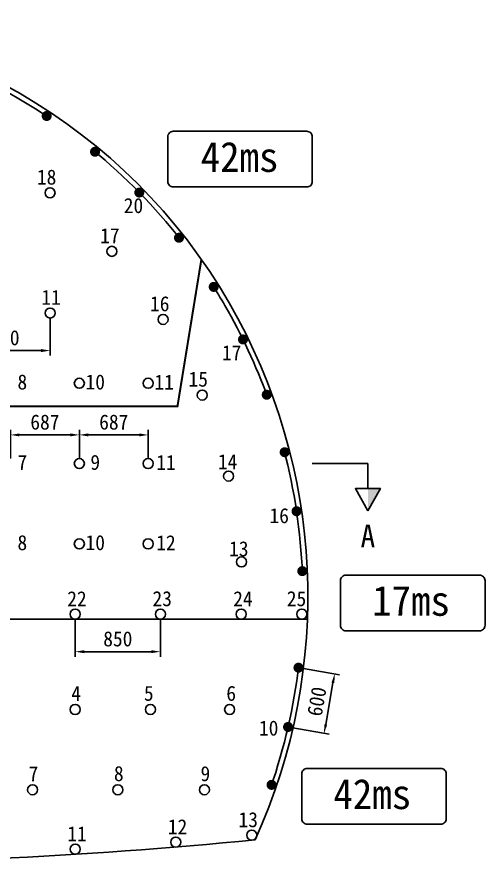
# Model space of a CAD drawing. Header units: millimetres. Extents: x 1250 to 41050, y 2900 to 31257.
# Drawn here: x 16720 to 21388, y 15048 to 23498 of the extents above; entities that cross this region are included whole.
import ezdxf
from ezdxf.enums import TextEntityAlignment as Align

# ---------------------------------------------------------------- set-up
doc = ezdxf.new("R2010")
doc.units = ezdxf.units.MM
doc.header["$LTSCALE"] = 500
doc.header["$PDMODE"] = 1
doc.linetypes.add('A-DASHD01', pattern=[0.75, 0.5, -0.25])
for name, color, linetype in [('CS-BLST', 4, 'Continuous'), ('CS-BLST-HIDL', 2, 'A-DASHD01'), ('CS-BLST-LIN3', 2, 'Continuous'), ('CS-BLST-TEX1', 6, 'Continuous'), ('CS-BLST-TEX2', 3, 'Continuous'), ('CS-DIMS', 1, 'Continuous'), ('CS-EXCV', 3, 'E-DIGLN01'), ('CS-SYMB', 2, 'Continuous'), ('CS-TABL', 3, 'Continuous'), ('CS-TEX1', 6, 'Continuous')]:
    doc.layers.add(name, color=color, linetype=linetype)
doc.styles.add('굴림체', font='')
doc.styles.get('굴림체').set_extended_font_data('GulimChe')
doc.linetypes.add('E-DIGLN01', pattern='A,0.9,-0.2,[19,kscals.shx,S=0.1,R=180,X=0,Y=0],0.9', length=2)
doc.dimstyles.new('DIM01-50', dxfattribs={"dimscale": 50, "dimtxt": 3, "dimasz": 1.8, "dimexe": 1, "dimexo": 1, "dimgap": 1, "dimtad": 1, "dimdec": 0, "dimzin": 9, "dimdsep": 46, "dimlunit": 6, "dimtxsty": '굴림체', "dimcen": 2.5, "dimclrt": 3, "dimadec": 4, "dimazin": 0, "dimtfac": 1, "dimtdec": 0, "dimtmove": 2, "dimatfit": 3, "dimfxl": 0, "dimtolj": 1, "dimtzin": 0, "dimarcsym": 0})

# ---------------------------------------------------------------- blocks, each defined once
blk = doc.blocks.new('*D24')
at = {"layer": 'CS-DIMS', "color": 0, "lineweight": -2, "transparency": 16777216}
for p, q in [((19576.4, 17006.1), (19936.2, 16942.7)), ((19798.6, 16449.4), (19871.3, 16862.8)), ((19472.4, 16415.4), (19832.2, 16352.1))]:
    blk.add_line(p, q, dxfattribs=at)
at = {"layer": 'CS-DIMS', "color": 0, "transparency": 16777216}
for points in [[(19856.5, 16865.4), (19886.1, 16860.2), (19886.9, 16951.4)], [(19783.8, 16452), (19813.3, 16446.8), (19782.9, 16360.7)]]:
    blk.add_solid(points, dxfattribs=at)
at = {"layer": 'Defpoints', "color": 0, "transparency": 16777216}
for p in [(19527.1, 17014.7), (19886.9, 16951.4), (19423.2, 16424.1)]:
    blk.add_point(p, dxfattribs=at)
at = {"layer": 'CS-DIMS', "color": 3, "transparency": 16777216, "insert": (19710.2, 16678), "char_height": 150, "attachment_point": 5, "rotation": 80.01733, "style": '굴림체'}
blk.add_mtext('\\A1;600', dxfattribs=at)
blk = doc.blocks.new('*D38')
at = {"layer": 'CS-DIMS', "color": 0, "lineweight": -2, "transparency": 16777216}
for p, q in [((16150.5, 20498.5), (16150.5, 20124.4)), ((17050.5, 20498.5), (17050.5, 20124.4)), ((16240.5, 20174.4), (16960.5, 20174.4))]:
    blk.add_line(p, q, dxfattribs=at)
at = {"layer": 'CS-DIMS', "color": 0, "transparency": 16777216}
for points in [[(16240.5, 20189.4), (16240.5, 20159.4), (16150.5, 20174.4)], [(16960.5, 20189.4), (16960.5, 20159.4), (17050.5, 20174.4)]]:
    blk.add_solid(points, dxfattribs=at)
at = {"layer": 'Defpoints', "color": 0, "transparency": 16777216}
for p in [(16150.5, 20548.5), (17050.5, 20548.5), (17050.5, 20174.4)]:
    blk.add_point(p, dxfattribs=at)
at = {"layer": 'CS-DIMS', "color": 3, "transparency": 16777216, "insert": (16600.5, 20301.1), "char_height": 150, "attachment_point": 5, "style": '굴림체'}
blk.add_mtext('\\A1;900', dxfattribs=at)
blk = doc.blocks.new('SECB_L1')
at = {"layer": 'CS-SYMB'}
for p in [(-11.1, 4.99), (0, 0)]:
    blk.add_line(p, (-11.1, 0), dxfattribs=at)
blk.add_lwpolyline([(-11.1, 9.41), (-8.6, 4.99), (-13.6, 4.99)], close=True, dxfattribs=at)
blk.add_solid([(-11.1, 9.41), (-11.1, 9.41), (-11.1, 4.99), (-13.6, 4.99)], dxfattribs=at)
at = {"layer": 'CS-TEX1', "style": '굴림체', "flags": 4}
for tag, rotation in [('A_090', 270), ('A_270', 90), ('A_180', 180)]:
    blk.add_attdef(tag, text='', height=5, rotation=rotation, dxfattribs=at).set_placement((-10.79, 14), align=Align.MIDDLE)
blk.add_attdef('A_000', text='', height=4.5, dxfattribs=at).set_placement((-11.1, 14.41), align=Align.MIDDLE)
blk = doc.blocks.new('*D40')
at = {"layer": 'CS-DIMS', "color": 0, "lineweight": -2, "transparency": 16777216}
for p, q in [((17300.5, 17498.5), (17300.5, 17124.4)), ((18150.5, 17498.5), (18150.5, 17124.4)), ((17390.5, 17174.4), (18060.5, 17174.4))]:
    blk.add_line(p, q, dxfattribs=at)
at = {"layer": 'CS-DIMS', "color": 0, "transparency": 16777216}
for points in [[(17390.5, 17189.4), (17390.5, 17159.4), (17300.5, 17174.4)], [(18060.5, 17189.4), (18060.5, 17159.4), (18150.5, 17174.4)]]:
    blk.add_solid(points, dxfattribs=at)
at = {"layer": 'Defpoints', "color": 0, "transparency": 16777216}
for p in [(17300.5, 17548.5), (18150.5, 17548.5), (18150.5, 17174.4)]:
    blk.add_point(p, dxfattribs=at)
at = {"layer": 'CS-DIMS', "color": 3, "transparency": 16777216, "insert": (17725.5, 17301.1), "char_height": 150, "attachment_point": 5, "style": '굴림체'}
blk.add_mtext('\\A1;850', dxfattribs=at)
blk = doc.blocks.new('*D45')
at = {"layer": 'CS-DIMS', "color": 0, "lineweight": -2, "transparency": 16777216}
for p, q in [((16655, 19098.5), (16655, 19384.2)), ((17341.8, 19098.5), (17341.8, 19384.2)), ((17251.8, 19334.2), (16745, 19334.2))]:
    blk.add_line(p, q, dxfattribs=at)
at = {"layer": 'CS-DIMS', "color": 0, "transparency": 16777216}
for points in [[(16745, 19349.2), (16745, 19319.2), (16655, 19334.2)], [(17251.8, 19349.2), (17251.8, 19319.2), (17341.8, 19334.2)]]:
    blk.add_solid(points, dxfattribs=at)
at = {"layer": 'Defpoints', "color": 0, "transparency": 16777216}
for p in [(16655, 19334.2), (16655, 19048.5), (17341.8, 19048.5)]:
    blk.add_point(p, dxfattribs=at)
at = {"layer": 'CS-DIMS', "color": 3, "transparency": 16777216, "insert": (16998.4, 19461.1), "char_height": 150, "attachment_point": 5, "style": '굴림체'}
blk.add_mtext('\\A1;687', dxfattribs=at)
blk = doc.blocks.new('*D47')
at = {"layer": 'CS-DIMS', "color": 0, "lineweight": -2, "transparency": 16777216}
for p, q in [((17341.8, 19098.5), (17341.8, 19384.2)), ((18028.6, 19098.5), (18028.6, 19384.2)), ((17938.6, 19334.2), (17431.8, 19334.2))]:
    blk.add_line(p, q, dxfattribs=at)
at = {"layer": 'CS-DIMS', "color": 0, "transparency": 16777216}
for points in [[(17431.8, 19349.2), (17431.8, 19319.2), (17341.8, 19334.2)], [(17938.6, 19349.2), (17938.6, 19319.2), (18028.6, 19334.2)]]:
    blk.add_solid(points, dxfattribs=at)
at = {"layer": 'Defpoints', "color": 0, "transparency": 16777216}
for p in [(17341.8, 19334.2), (17341.8, 19048.5), (18028.6, 19048.5, 0)]:
    blk.add_point(p, dxfattribs=at)
at = {"layer": 'CS-DIMS', "color": 3, "transparency": 16777216, "insert": (17685.2, 19461.1), "char_height": 150, "attachment_point": 5, "style": '굴림체'}
blk.add_mtext('\\A1;687', dxfattribs=at)

msp = doc.modelspace()

# ---------------------------------------------------------------- linework, layer by layer
at = {"layer": 'CS-BLST', "lineweight": 0, "const_width": 50}
for points in [[(17023.2, 22487.8, -1), (17009.2, 22535.8, -1)], [(17502.6, 22130.4, -1), (17493.8, 22179.6, -1)], [(17941.5, 21724.2, -1), (17937.9, 21774, -1)], [(18334.8, 21273.7, -1), (18336.6, 21323.7, -1)], [(18678.2, 20784.1, -1), (18685.2, 20833.6, -1)], [(18968.1, 20261, -1), (18980.2, 20309.5, -1)], [(19202.4, 19710.8, -1), (19219.4, 19757.7, -1)], [(19378.5, 19139.2, -1), (19400.4, 19184.2, -1)], [(19494.7, 18552.6, -1), (19521.1, 18595, -1)], [(19549.8, 17957, -1), (19580.4, 17996.6, -1)], [(19508.8, 16997.8, -1), (19545.5, 17031.7, -1)], [(19403.1, 16409.1, -1), (19443.2, 16439, -1)], [(19237.3, 15834.5, -1), (19280.2, 15860.1, -1)]]:
    msp.add_lwpolyline(points, format="xyb", close=True, dxfattribs=at)
at = {"layer": 'CS-BLST'}
for centre in [(17049.4, 21746.5), (17666.3, 21163.2), (17050.5, 20548.5), (18176.7, 20484.8), (17341.8, 19848.5), (18028.6, 19848.5, 0), (18567.5, 19731), (17341.8, 19048.5), (18028.6, 19048.5, 0), (18830.2, 18923.6), (17341.8, 18248.5), (18028.6, 18248.5, 0), (18959.1, 18068.5), (17300.5, 17548.5), (18150.5, 17548.5), (18955.7, 17548.5), (19560.6, 17548.5), (17300.5, 16598.5), (18050.5, 16598.5), (18840.7, 16598.5), (16875.5, 15798.5), (17725.5, 15798.5), (18589.1, 15798.5), (19061.1, 15346.3), (18303.4, 15276.7), (17301.2, 15206.7)]:
    msp.add_circle(centre, 50, dxfattribs=at)
at = {"layer": 'CS-BLST-HIDL', "const_width": 20}
msp.add_lwpolyline([(15672.4, 19619.1), (18320.4, 19619.1), (18558.8, 21083.3)], dxfattribs=at)
at = {"layer": 'CS-BLST-LIN3', "flags": 128}
for points in [[(17037, 22497.9, 0.055366), (15929.3, 23071.7)], [(18351.1, 21279, 0.055366), (17478.9, 22170.9)], [(19219.5, 19710.8, 0.043496), (18793.5, 20623.5, 0.010687), (18668.3, 20830)], [(19566.1, 17951.8, 0.053932), (19383.2, 19185.9, 0.053932)], [(19530.1, 17039.5, -0.053932), (19250.6, 15823.7, -0.053932)]]:
    msp.add_lwpolyline(points, format="xyb", dxfattribs=at)
at = {"layer": 'CS-EXCV', "flags": 128}
msp.add_lwpolyline([(19094.7, 15299.4, 0.242296), (18836.8, 20648.5, 0.57735), (8964.2, 20648.5, 0.242296), (8706.3, 15299.4)], format="xyb", dxfattribs=at)
msp.add_lwpolyline([(8184.7, 17498.5), (19616.3, 17498.5)], dxfattribs=at)
at = {"layer": 'CS-EXCV'}
msp.add_arc((13900.5, 68945.7), 53897.2, 264.46968, 275.53032, dxfattribs=at)
at = {"layer": 'CS-TABL'}
for points in [[(18223.9, 21859.3), (18223.9, 22304.7, -0.414214), (18278.8, 22359.6), (19610.5, 22359.6, -0.414214), (19665.3, 22304.7), (19665.3, 21859.3, -0.414214), (19610.5, 21804.4), (18278.8, 21804.4, -0.414214)], [(19559.6, 15511), (19559.6, 15956.5, -0.414214), (19614.5, 16011.3), (20946.2, 16011.3, -0.414214), (21001, 15956.5), (21001, 15511, -0.414214), (20946.2, 15456.1), (19614.5, 15456.1, -0.414214)]]:
    msp.add_lwpolyline(points, format="xyb", close=True, dxfattribs=at)
at = {"layer": 'CS-TABL', "elevation": 0}
msp.add_lwpolyline([(19946.3, 17436.9), (19946.3, 17882.4, -0.414214), (20001.2, 17937.2), (21332.9, 17937.2, -0.414214), (21387.8, 17882.4), (21387.8, 17436.9, -0.414214), (21332.9, 17382), (20001.2, 17382, -0.414214)], format="xyb", close=True, dxfattribs=at)

# ---------------------------------------------------------------- block references
at = {"layer": 'CS-SYMB'}
ref = msp.add_blockref('SECB_L1', (19664.4, 19048.5), dxfattribs=dict(at, xscale=50, yscale=50, zscale=50, rotation=179.9999999996665))
ref.add_attrib('A_000', 'A', dxfattribs={"layer": 'CS-BLST-TEX1', "height": 225, "rotation": 360, "style": '굴림체', "flags": 4}).set_placement((20219.3, 18328.1), align=Align.MIDDLE)

# ---------------------------------------------------------------- texts
at = {"layer": 'CS-BLST-TEX1', "style": '굴림체'}
for s, p in [(' 42ms', (18842.5, 22104.5)), ('  17ms', (20455.7, 17682.2)), ('  42ms', (20068.9, 15756.3))]:
    msp.add_text(s, height=300, dxfattribs=at).set_placement(p, align=Align.MIDDLE_CENTER)
at = {"layer": 'CS-BLST-TEX2', "style": '굴림체'}
for s, p in [('18', (17015.7, 21901.9, 0)), ('20', (17881.5, 21618, 0)), ('17', (17646.1, 21319.2, 0)), ('16', (18143.8, 20639.9, 0)), ('17', (18861.3, 20153.2, 0)), ('15', (18527.8, 19888.7, 0)), ('14', (18820.7, 19067.2, 0)), ('16', (19335.1, 18528.8, 0)), ('13', (18932.4, 18198.4, 0)), ('22', (17318, 17701.4, 0)), ('23', (18168, 17701.4, 0)), ('24', (18973.1, 17701.4, 0)), ('25', (19507.7, 17701.4, 0)), ('10', (19229.9, 16412.1)), ('13', (19025.9, 15499.3, 0)), ('12', (18320.9, 15429.6, 0)), ('11', (17318.6, 15359.6, 0))]:
    msp.add_text(s, height=150, rotation=360, dxfattribs=at).set_placement(p, align=Align.MIDDLE)
for s, p in [('11', (17060.1, 20705.5)), ('8', (16773.3, 19860.4)), ('10', (17500.5, 19860.4)), ('11', (18187.3, 19860.4, 0)), ('7', (16773.3, 19059.7)), ('9', (17500.5, 19059.7)), ('11', (18205.6, 19059.7, 0)), ('8', (16773.3, 18259.7)), ('10', (17500.5, 18259.7)), ('12', (18205.6, 18259.7, 0)), ('4', (17310.1, 16758.6)), ('5', (18034.1, 16758.6)), ('6', (18856, 16758.6)), ('7', (16885.1, 15958.6)), ('8', (17735.1, 15958.6)), ('9', (18598.7, 15957.8))]:
    msp.add_text(s, height=150, dxfattribs=at).set_placement(p, align=Align.MIDDLE)

# ---------------------------------------------------------------- dimensions: what is measured, and where the dimension line sits
at = {"layer": 'CS-DIMS'}
for base, p1, p2, picture, middle in [((17050.5, 20174.4), (16150.5, 20548.5), (17050.5, 20548.5), '*D38', (16600.5, 20301.1)), ((18150.5, 17174.4), (17300.5, 17548.5), (18150.5, 17548.5), '*D40', (17725.5, 17301.1))]:
    dim = msp.add_linear_dim(base=base, p1=p1, p2=p2, dimstyle='DIM01-50', dxfattribs=at)
    dim.commit()
    dim.dimension.update_dxf_attribs({"geometry": picture, "text_midpoint": middle})
for base, p1, p2, picture, middle in [((16655, 19334.2), (17341.8, 19048.5), (16655, 19048.5), '*D45', (16998.4, 19461.1)), ((17341.8, 19334.2), (18028.6, 19048.5, 0), (17341.8, 19048.5), '*D47', (17685.2, 19461.1))]:
    dim = msp.add_linear_dim(base=base, p1=p1, p2=p2, angle=180, dimstyle='DIM01-50', dxfattribs=at)
    dim.commit()
    dim.dimension.update_dxf_attribs({"geometry": picture, "text_midpoint": middle})
dim = msp.add_aligned_dim(p1=(19423.2, 16424.1), p2=(19527.1, 17014.7), distance=-365.3, text='600', dimstyle='DIM01-50', dxfattribs=at)
dim.commit()
dim.dimension.update_dxf_attribs({"geometry": '*D24', "text_midpoint": (19710.2, 16678)})

doc.saveas('drawing.dxf')
